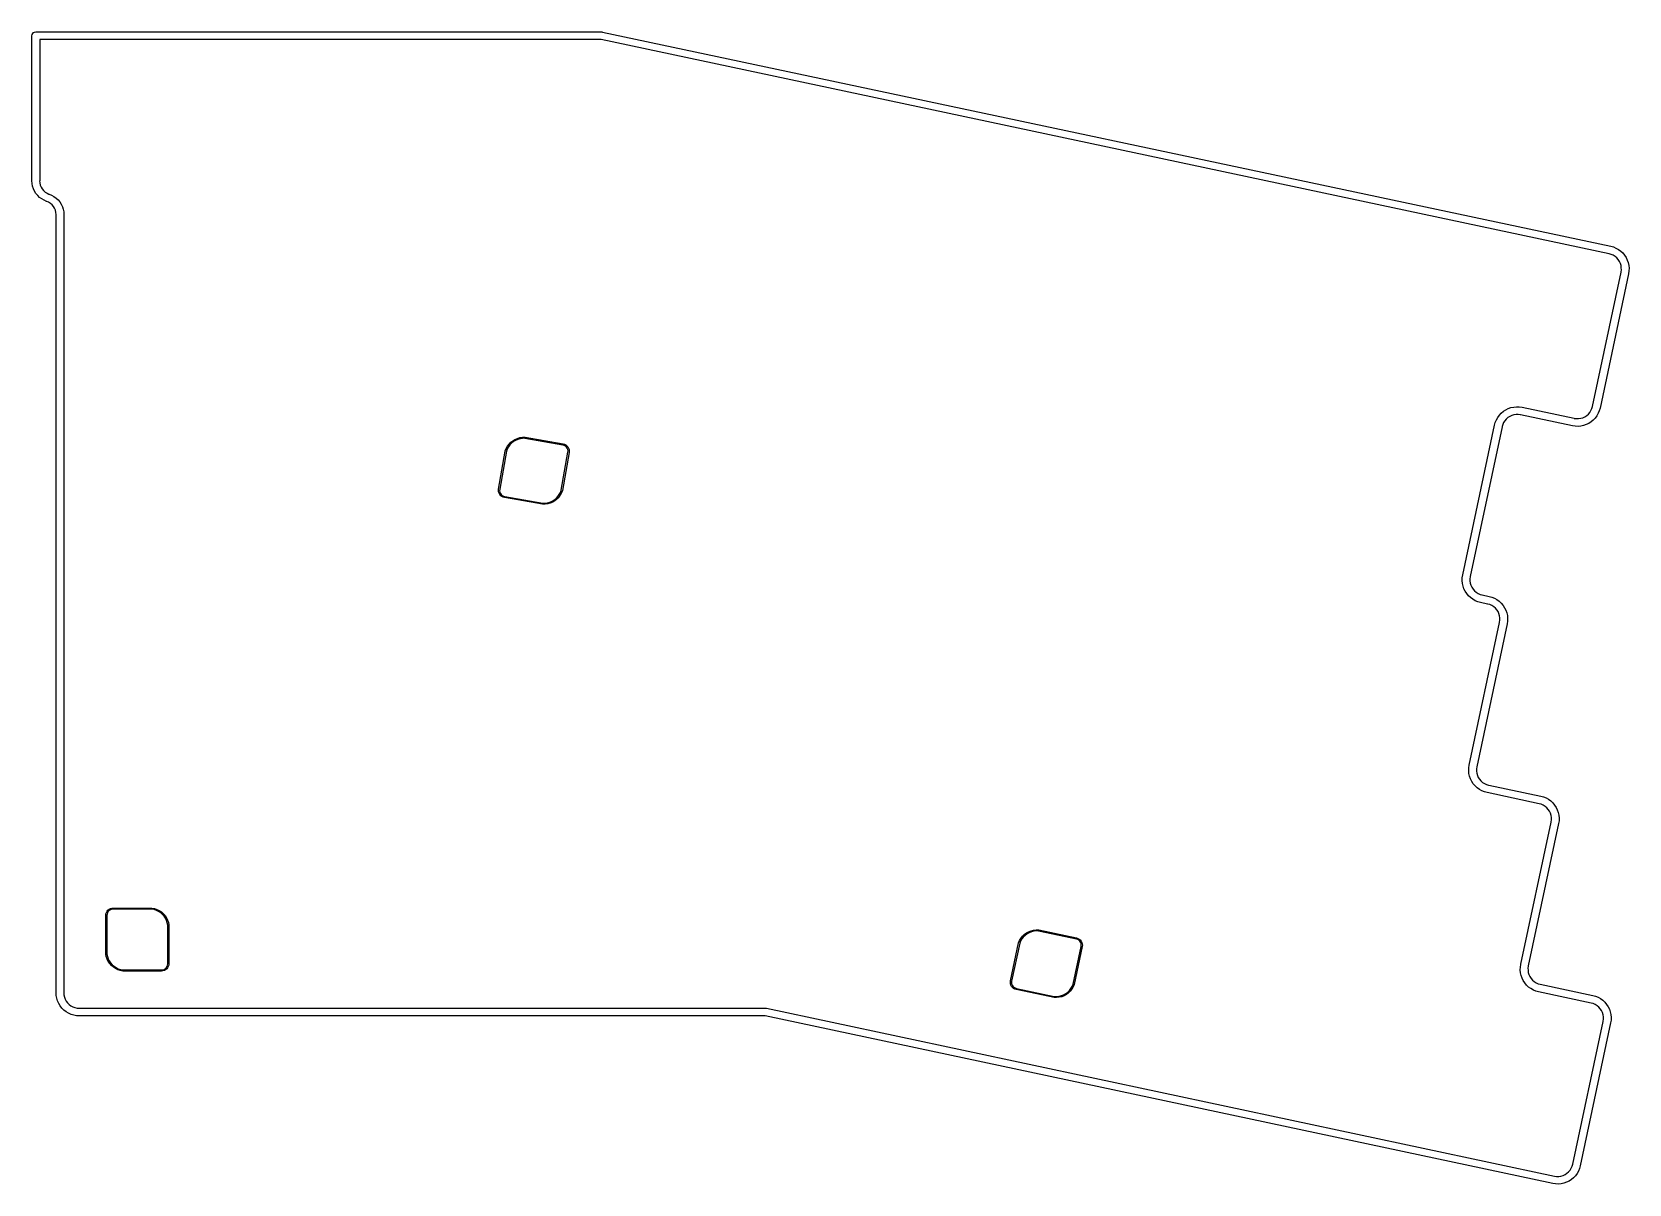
# Model space of a CAD drawing. Extents: x 11 to 430, y -338 to -15.
# Drawn here: x 12.1 to 177.3, y -133.8 to -14.6 of the extents above; entities that cross this region are included whole.
import ezdxf

# ---------------------------------------------------------------- set-up
doc = ezdxf.new("R2010")
doc.units = 0
doc.layers.add('BLACK', color=7, linetype='CONTINUOUS')

msp = doc.modelspace()

# ---------------------------------------------------------------- linework, layer by layer
at = {"layer": 'BLACK', "linetype": 'CONTINUOUS'}
for p, q in [((12.1196, -14.8764), (12.1764, -14.7649)), ((12.1764, -14.7649), (12.2649, -14.6764)), ((12.2649, -14.6764), (12.3764, -14.6196)), ((12.3764, -14.6196), (12.5, -14.6)), ((12.5, -14.6), (71, -14.6)), ((71, -14.6), (71.0414, -14.6066)), ((71.0414, -14.6066), (71.0832, -14.6087)), ((71.0832, -14.6087), (175.354, -36.7721)), ((12.1, -15), (12.1196, -14.8764)), ((12.1, -30), (12.1, -15)), ((70.958, -15.4), (12.9, -15.4)), ((12.9, -15.4), (12.9, -30)), ((175.187, -37.5546), (70.958, -15.4)), ((12.1173, -30.2784), (12.1, -30)), ((12.1, -30), (12.1, -30)), ((12.1689, -30.5525), (12.1173, -30.2784)), ((12.254, -30.8181), (12.1689, -30.5525)), ((12.3714, -31.0712), (12.254, -30.8181)), ((12.5191, -31.3078), (12.3714, -31.0712)), ((12.695, -31.5243), (12.5191, -31.3078)), ((12.9, -30), (12.8971, -30.0181)), ((12.8971, -30.0181), (12.9132, -30.2246)), ((12.9132, -30.2246), (12.9651, -30.4438)), ((12.9651, -30.4438), (13.0503, -30.6524)), ((13.0503, -30.6524), (13.1666, -30.8453)), ((13.1666, -30.8453), (13.3114, -31.0179)), ((13.3114, -31.0179), (13.481, -31.1661)), ((13.481, -31.1661), (13.6715, -31.2863)), ((13.6715, -31.2863), (13.8617, -31.3685)), ((13.8617, -31.3685), (13.8797, -31.3716)), ((13.8797, -31.3716), (14.1375, -31.4783)), ((12.8963, -31.7173), (12.695, -31.5243)), ((13.12, -31.884), (12.8963, -31.7173)), ((13.3625, -32.0217), (13.12, -31.884)), ((13.6203, -32.1284), (13.3625, -32.0217)), ((13.6383, -32.1315), (13.6203, -32.1284)), ((13.6203, -32.1284), (13.6203, -32.1284)), ((13.8285, -32.2137), (13.6383, -32.1315)), ((14.019, -32.3339), (13.8285, -32.2137)), ((14.1886, -32.4821), (14.019, -32.3339)), ((14.1375, -31.4783), (14.38, -31.616)), ((14.3334, -32.6547), (14.1886, -32.4821)), ((14.4497, -32.8476), (14.3334, -32.6547)), ((14.38, -31.616), (14.6037, -31.7827)), ((14.5349, -33.0562), (14.4497, -32.8476)), ((14.6037, -31.7827), (14.805, -31.9757)), ((14.805, -31.9757), (14.9809, -32.1922)), ((14.9809, -32.1922), (15.1286, -32.4288)), ((15.1286, -32.4288), (15.246, -32.6819)), ((15.246, -32.6819), (15.3311, -32.9475)), ((15.3311, -32.9475), (15.3827, -33.2216)), ((14.5868, -33.2754), (14.5349, -33.0562)), ((14.6029, -33.4819), (14.5868, -33.2754)), ((14.6, -33.5), (14.6029, -33.4819)), ((14.6, -114), (14.6, -33.5)), ((15.3827, -33.2216), (15.4, -33.5)), ((15.4, -33.5), (15.4, -33.5)), ((15.4, -33.5), (15.4, -114)), ((175.205, -37.5556), (175.187, -37.5546)), ((175.187, -37.5546), (175.187, -37.5546)), ((175.408, -37.6141), (175.205, -37.5556)), ((175.354, -36.7721), (175.354, -36.7721)), ((175.354, -36.7721), (175.354, -36.7721)), ((175.354, -36.7721), (175.633, -36.8494)), ((175.617, -37.7082), (175.408, -37.6141)), ((175.81, -37.831), (175.617, -37.7082)), ((175.633, -36.8494), (175.901, -36.9598)), ((175.984, -37.98), (175.81, -37.831)), ((175.901, -36.9598), (176.154, -37.1016)), ((176.134, -38.1523), (175.984, -37.98)), ((176.154, -37.1016), (176.388, -37.2729)), ((176.388, -37.2729), (176.599, -37.4711)), ((176.599, -37.4711), (176.785, -37.6934)), ((176.785, -37.6934), (176.943, -37.9365)), ((176.943, -37.9365), (177.07, -38.1968)), ((173.467, -53.342), (176.42, -39.4523)), ((177.202, -39.6187), (174.25, -53.5084)), ((176.259, -38.3442), (176.134, -38.1523)), ((176.355, -38.552), (176.259, -38.3442)), ((176.421, -38.7713), (176.355, -38.552)), ((176.42, -39.4523), (176.426, -39.4355)), ((176.454, -38.9976), (176.421, -38.7713)), ((176.426, -39.4355), (176.455, -39.2265)), ((176.455, -39.2265), (176.454, -38.9976)), ((177.07, -38.1968), (177.165, -38.4705)), ((177.165, -38.4705), (177.227, -38.7538)), ((177.245, -39.3321), (177.202, -39.6187)), ((177.202, -39.6187), (177.202, -39.6187)), ((177.202, -39.6187), (177.202, -39.6187)), ((177.202, -39.6187), (177.202, -39.6187)), ((177.227, -38.7538), (177.253, -39.0424)), ((177.253, -39.0424), (177.245, -39.3321)), ((163.531, -54.7322), (163.673, -54.4794)), ((163.673, -54.4794), (163.844, -54.2457)), ((163.844, -54.2457), (164.042, -54.0343)), ((164.042, -54.0343), (164.265, -53.8483)), ((164.265, -53.8483), (164.508, -53.6904)), ((164.508, -53.6904), (164.768, -53.563)), ((164.724, -54.4989), (164.551, -54.6496)), ((164.915, -54.3743), (164.724, -54.4989)), ((164.768, -53.563), (165.042, -53.4679)), ((165.123, -54.2782), (164.915, -54.3743)), ((165.042, -53.4679), (165.325, -53.4065)), ((165.342, -54.2127), (165.123, -54.2782)), ((165.325, -53.4065), (165.614, -53.3797)), ((165.569, -54.1791), (165.342, -54.2127)), ((165.798, -54.178), (165.569, -54.1791)), ((165.614, -53.3797), (165.903, -53.3879)), ((166.007, -54.207), (165.798, -54.178)), ((165.903, -53.3879), (166.189, -53.4309)), ((166.024, -54.2134), (166.007, -54.207)), ((171.403, -55.3569), (166.024, -54.2134)), ((166.189, -53.4309), (166.19, -53.4309)), ((166.19, -53.4309), (171.57, -54.5744)), ((172.47, -54.5096), (172.678, -54.4136)), ((172.678, -54.4136), (172.87, -54.2889)), ((172.87, -54.2889), (173.042, -54.1382)), ((173.042, -54.1382), (173.191, -53.9645)), ((173.191, -53.9645), (173.314, -53.7714)), ((173.314, -53.7714), (173.408, -53.5628)), ((173.408, -53.5628), (173.466, -53.36)), ((173.466, -53.36), (173.467, -53.342)), ((173.467, -53.342), (173.467, -53.342)), ((173.92, -54.3084), (173.749, -54.5422)), ((174.062, -54.0557), (173.92, -54.3084)), ((174.173, -53.7877), (174.062, -54.0557)), ((174.25, -53.5084), (174.173, -53.7877)), ((174.25, -53.5084), (174.25, -53.5084)), ((160.048, -70.7831), (163.343, -55.2795)), ((164.126, -55.4458), (160.83, -70.9494)), ((163.343, -55.2795), (163.421, -55.0001)), ((163.343, -55.2795), (163.343, -55.2795)), ((163.343, -55.2795), (163.343, -55.2795)), ((163.421, -55.0001), (163.531, -54.7322)), ((164.127, -55.4278), (164.126, -55.4458)), ((164.185, -55.2251), (164.127, -55.4278)), ((164.279, -55.0164), (164.185, -55.2251)), ((164.402, -54.8233), (164.279, -55.0164)), ((164.551, -54.6496), (164.402, -54.8233)), ((171.404, -55.3569), (171.403, -55.3569)), ((171.69, -55.3999), (171.404, -55.3569)), ((171.57, -54.5744), (171.57, -54.5744)), ((171.57, -54.5744), (171.57, -54.5744)), ((171.57, -54.5744), (171.586, -54.5808)), ((171.586, -54.5808), (171.796, -54.6099)), ((171.98, -55.4081), (171.69, -55.3999)), ((171.796, -54.6099), (172.024, -54.6088)), ((172.268, -55.3813), (171.98, -55.4081)), ((172.024, -54.6088), (172.251, -54.5752)), ((172.251, -54.5752), (172.47, -54.5096)), ((172.551, -55.3199), (172.268, -55.3813)), ((172.825, -55.2248), (172.551, -55.3199)), ((173.086, -55.0974), (172.825, -55.2248)), ((173.329, -54.9396), (173.086, -55.0974)), ((173.551, -54.7536), (173.329, -54.9396)), ((173.749, -54.5422), (173.551, -54.7536)), ((61.0518, -57.9494), (61.147, -57.7005)), ((61.147, -57.7005), (61.2742, -57.4662)), ((61.2523, -57.7489), (61.167, -57.972)), ((61.3722, -57.5281), (61.2523, -57.7489)), ((61.2742, -57.4662), (61.4312, -57.2508)), ((61.5202, -57.3251), (61.3722, -57.5281)), ((61.4312, -57.2508), (61.6152, -57.0579)), ((61.6936, -57.1432), (61.5202, -57.3251)), ((61.6152, -57.0579), (61.823, -56.8909)), ((61.8895, -56.9859), (61.6936, -57.1432)), ((61.823, -56.8909), (62.051, -56.7528)), ((62.1044, -56.8556), (61.8895, -56.9859)), ((62.051, -56.7528), (62.2951, -56.6458)), ((62.3345, -56.7549), (62.1044, -56.8556)), ((62.2951, -56.6458), (62.5513, -56.572)), ((62.576, -56.6853), (62.3345, -56.7549)), ((62.5513, -56.572), (62.8149, -56.5326)), ((62.8245, -56.6481), (62.576, -56.6853)), ((62.8149, -56.5326), (63.0814, -56.5282)), ((63.0633, -56.6442), (62.8245, -56.6481)), ((63.068, -56.6472), (63.0633, -56.6442)), ((67.0073, -57.3418), (63.068, -56.6472)), ((63.0814, -56.5282), (63.0814, -56.5282)), ((63.0814, -56.5282), (63.085, -56.5299)), ((63.085, -56.5299), (63.0889, -56.5291)), ((63.0889, -56.5291), (67.0281, -57.2236)), ((67.0154, -57.34), (67.0073, -57.3418)), ((67.0073, -57.3418), (67.0073, -57.3418)), ((67.0073, -57.3418), (67.0073, -57.3418)), ((67.1463, -57.3786), (67.0154, -57.34)), ((67.0281, -57.2236), (67.1716, -57.2638)), ((67.0281, -57.2236), (67.0281, -57.2236)), ((67.0281, -57.2236), (67.0281, -57.2236)), ((67.2721, -57.4492), (67.1463, -57.3786)), ((67.1716, -57.2638), (67.3045, -57.3311)), ((67.379, -57.546), (67.2721, -57.4492)), ((67.3045, -57.3311), (67.4217, -57.4231)), ((67.4617, -57.6641), (67.379, -57.546)), ((67.4217, -57.4231), (67.5187, -57.5362)), ((67.5161, -57.7977), (67.4617, -57.6641)), ((67.5394, -57.94), (67.5161, -57.7977)), ((67.5187, -57.5362), (67.5917, -57.666)), ((67.5917, -57.666), (67.6381, -57.8076)), ((60.3554, -61.8959), (61.05, -57.9567)), ((61.1682, -57.9775), (60.4736, -61.9168)), ((61.05, -57.9567), (61.0521, -57.9534)), ((61.0521, -57.9534), (61.0518, -57.9494)), ((61.167, -57.972), (61.1682, -57.9775)), ((66.8318, -62.0225), (67.5264, -58.0832)), ((67.6446, -58.1041), (66.95, -62.0433)), ((67.5264, -58.0832), (67.5308, -58.0763)), ((67.5264, -58.0832), (67.5264, -58.0832)), ((67.5308, -58.0763), (67.5394, -57.94)), ((67.6381, -57.8076), (67.6559, -57.9555)), ((67.6559, -57.9555), (67.6446, -58.104)), ((67.6446, -58.104), (67.6446, -58.1041)), ((67.6446, -58.1041), (67.6446, -58.1041)), ((60.3441, -62.0445), (60.3554, -61.896)), ((60.3619, -62.1924), (60.3441, -62.0445)), ((60.3554, -61.896), (60.3554, -61.8959)), ((60.3554, -61.8959), (60.3554, -61.8959)), ((60.4083, -62.334), (60.3619, -62.1924)), ((60.4813, -62.4638), (60.4083, -62.334)), ((60.4692, -61.9237), (60.4606, -62.06)), ((60.4606, -62.06), (60.4839, -62.2023)), ((60.4736, -61.9168), (60.4692, -61.9237)), ((60.4736, -61.9168), (60.4736, -61.9168)), ((60.5783, -62.5769), (60.4813, -62.4638)), ((60.4839, -62.2023), (60.5383, -62.3359)), ((60.5383, -62.3359), (60.621, -62.454)), ((60.6955, -62.6689), (60.5783, -62.5769)), ((60.621, -62.454), (60.7279, -62.5508)), ((60.8284, -62.7362), (60.6955, -62.6689)), ((60.7279, -62.5508), (60.8537, -62.6214)), ((60.9719, -62.7763), (60.8284, -62.7362)), ((60.8537, -62.6214), (60.9846, -62.66)), ((60.9846, -62.66), (60.9927, -62.6582)), ((60.9927, -62.6582), (64.932, -63.3528)), ((60.9927, -62.6582), (60.9927, -62.6582)), ((60.9927, -62.6582), (60.9927, -62.6582)), ((66.3064, -62.8568), (66.4798, -62.6749)), ((66.5688, -62.7492), (66.3848, -62.9421)), ((66.4798, -62.6749), (66.6278, -62.4719)), ((66.7258, -62.5338), (66.5688, -62.7492)), ((66.6278, -62.4719), (66.7477, -62.2511)), ((66.853, -62.2995), (66.7258, -62.5338)), ((66.7477, -62.2511), (66.833, -62.028)), ((66.833, -62.028), (66.8318, -62.0225)), ((66.9482, -62.0506), (66.853, -62.2995)), ((66.95, -62.0433), (66.9479, -62.0466)), ((66.9479, -62.0466), (66.9482, -62.0506)), ((60.9719, -62.7764), (60.9719, -62.7763)), ((64.9111, -63.4709), (60.9719, -62.7764)), ((60.9719, -62.7764), (60.9719, -62.7764)), ((64.915, -63.4701), (64.9111, -63.4709)), ((64.9186, -63.4718), (64.915, -63.4701)), ((65.1851, -63.4674), (64.9186, -63.4718)), ((64.9186, -63.4718), (64.9186, -63.4718)), ((64.932, -63.3528), (64.9367, -63.3558)), ((64.9367, -63.3558), (65.1755, -63.3519)), ((65.1755, -63.3519), (65.424, -63.3147)), ((65.4487, -63.428), (65.1851, -63.4674)), ((65.424, -63.3147), (65.6655, -63.2451)), ((65.7049, -63.3542), (65.4487, -63.428)), ((65.6655, -63.2451), (65.8956, -63.1444)), ((65.949, -63.2472), (65.7049, -63.3542)), ((65.8956, -63.1444), (66.1105, -63.0141)), ((66.177, -63.1091), (65.949, -63.2472)), ((66.1105, -63.0141), (66.3064, -62.8568)), ((66.3848, -62.9421), (66.177, -63.1091)), ((160.005, -71.0697), (160.048, -70.7832)), ((160.048, -70.7832), (160.048, -70.7831)), ((160.048, -70.7831), (160.048, -70.7831)), ((160.824, -70.9662), (160.795, -71.1753)), ((160.83, -70.9494), (160.824, -70.9662)), ((160.83, -70.9494), (160.83, -70.9494)), ((159.997, -71.3594), (160.005, -71.0697)), ((160.024, -71.648), (159.997, -71.3594)), ((160.085, -71.9312), (160.024, -71.648)), ((160.18, -72.205), (160.085, -71.9312)), ((160.307, -72.4653), (160.18, -72.205)), ((160.465, -72.7084), (160.307, -72.4653)), ((160.795, -71.1753), (160.796, -71.4041)), ((160.796, -71.4041), (160.83, -71.6305)), ((160.83, -71.6305), (160.895, -71.8498)), ((160.895, -71.8498), (160.991, -72.0575)), ((160.991, -72.0575), (161.116, -72.2495)), ((161.116, -72.2495), (161.267, -72.4217)), ((161.267, -72.4217), (161.44, -72.5708)), ((161.44, -72.5708), (161.633, -72.6936)), ((160.651, -72.9306), (160.465, -72.7084)), ((160.863, -73.1289), (160.651, -72.9306)), ((161.096, -73.3002), (160.863, -73.1289)), ((161.349, -73.442), (161.096, -73.3002)), ((161.617, -73.5524), (161.349, -73.442)), ((161.897, -73.6296), (161.617, -73.5524)), ((161.633, -72.6936), (161.842, -72.7877)), ((161.842, -72.7877), (162.045, -72.8462)), ((162.63, -73.7856), (161.897, -73.6296)), ((161.897, -73.6296), (161.897, -73.6296)), ((162.045, -72.8462), (162.053, -72.8466)), ((162.053, -72.8466), (162.063, -72.8471)), ((162.063, -72.8471), (162.796, -73.0031)), ((162.648, -73.7865), (162.63, -73.7856)), ((162.63, -73.7856), (162.63, -73.7856)), ((162.63, -73.7856), (162.63, -73.7856)), ((162.851, -73.845), (162.648, -73.7865)), ((162.796, -73.0031), (162.796, -73.0031)), ((162.796, -73.0031), (163.076, -73.0803)), ((163.06, -73.9391), (162.851, -73.845)), ((163.253, -74.0619), (163.06, -73.9391)), ((163.076, -73.0803), (163.344, -73.1907)), ((163.426, -74.211), (163.253, -74.0619)), ((163.344, -73.1907), (163.596, -73.3326)), ((163.577, -74.3832), (163.426, -74.211)), ((163.596, -73.3326), (163.83, -73.5038)), ((163.83, -73.5038), (164.042, -73.7021)), ((164.042, -73.7021), (164.228, -73.9243)), ((164.228, -73.9243), (164.386, -74.1674)), ((164.386, -74.1674), (164.513, -74.4277)), ((160.723, -90.4533), (163.863, -75.6833)), ((164.645, -75.8496), (161.506, -90.6196)), ((163.702, -74.5752), (163.577, -74.3832)), ((163.798, -74.7829), (163.702, -74.5752)), ((163.863, -75.0022), (163.798, -74.7829)), ((163.897, -75.2286), (163.863, -75.0022)), ((163.863, -75.6833), (163.869, -75.6665)), ((163.863, -75.6833), (163.863, -75.6833)), ((163.863, -75.6833), (163.863, -75.6833)), ((163.869, -75.6665), (163.898, -75.4574)), ((163.898, -75.4574), (163.897, -75.2286)), ((164.513, -74.4277), (164.608, -74.7015)), ((164.608, -74.7015), (164.669, -74.9847)), ((164.688, -75.563), (164.645, -75.8496)), ((164.645, -75.8496), (164.645, -75.8496)), ((164.669, -74.9847), (164.696, -75.2733)), ((164.696, -75.2733), (164.688, -75.563)), ((160.672, -91.0296), (160.68, -90.7399)), ((160.68, -90.7399), (160.723, -90.4535)), ((160.723, -90.4535), (160.723, -90.4533)), ((160.723, -90.4533), (160.723, -90.4533)), ((161.499, -90.6364), (161.47, -90.8455)), ((161.506, -90.6196), (161.499, -90.6364)), ((161.506, -90.6196), (161.506, -90.6196)), ((160.699, -91.3182), (160.672, -91.0296)), ((160.76, -91.6014), (160.699, -91.3182)), ((160.855, -91.8752), (160.76, -91.6014)), ((160.983, -92.1355), (160.855, -91.8752)), ((161.14, -92.3786), (160.983, -92.1355)), ((161.326, -92.6008), (161.14, -92.3786)), ((161.47, -90.8455), (161.471, -91.0743)), ((161.471, -91.0743), (161.505, -91.3007)), ((161.505, -91.3007), (161.57, -91.52)), ((161.57, -91.52), (161.666, -91.7277)), ((161.666, -91.7277), (161.791, -91.9197)), ((161.791, -91.9197), (161.942, -92.0919)), ((161.942, -92.0919), (162.115, -92.241)), ((162.115, -92.241), (162.309, -92.3638)), ((162.309, -92.3638), (162.517, -92.4579)), ((162.517, -92.4579), (162.72, -92.5164)), ((161.538, -92.7991), (161.326, -92.6008)), ((161.772, -92.9703), (161.538, -92.7991)), ((162.024, -93.1122), (161.772, -92.9703)), ((162.292, -93.2226), (162.024, -93.1122)), ((162.572, -93.2998), (162.292, -93.2226)), ((167.951, -94.4434), (162.572, -93.2998)), ((162.572, -93.2998), (162.572, -93.2998)), ((162.572, -93.2998), (162.572, -93.2998)), ((162.72, -92.5164), (162.738, -92.5173)), ((162.738, -92.5173), (162.738, -92.5173)), ((162.738, -92.5173), (168.118, -93.6608)), ((168.118, -93.6608), (168.118, -93.6608)), ((168.118, -93.6608), (168.118, -93.6608)), ((168.118, -93.6608), (168.118, -93.6608)), ((168.118, -93.6608), (168.118, -93.6608)), ((168.118, -93.6608), (168.397, -93.7381)), ((168.397, -93.7381), (168.665, -93.8485)), ((168.665, -93.8485), (168.918, -93.9903)), ((168.918, -93.9903), (169.152, -94.1616)), ((167.969, -94.4443), (167.951, -94.4434)), ((167.951, -94.4434), (167.951, -94.4434)), ((167.951, -94.4434), (167.951, -94.4434)), ((168.172, -94.5028), (167.969, -94.4443)), ((168.381, -94.5969), (168.172, -94.5028)), ((168.574, -94.7197), (168.381, -94.5969)), ((168.748, -94.8687), (168.574, -94.7197)), ((168.898, -95.041), (168.748, -94.8687)), ((169.023, -95.2329), (168.898, -95.041)), ((169.119, -95.4407), (169.023, -95.2329)), ((169.185, -95.66), (169.119, -95.4407)), ((169.152, -94.1616), (169.363, -94.3598)), ((169.218, -95.8863), (169.185, -95.66)), ((169.363, -94.3598), (169.549, -94.5821)), ((169.549, -94.5821), (169.707, -94.8252)), ((169.707, -94.8252), (169.834, -95.0855)), ((169.834, -95.0855), (169.929, -95.3593)), ((169.929, -95.3593), (169.991, -95.6425)), ((169.991, -95.6425), (170.018, -95.9311)), ((166.055, -111.062), (169.184, -96.3411)), ((169.966, -96.5074), (166.837, -111.229)), ((169.184, -96.3411), (169.19, -96.3241)), ((169.184, -96.3411), (169.184, -96.3411)), ((169.19, -96.3241), (169.219, -96.1152)), ((169.219, -96.1152), (169.218, -95.8863)), ((170.009, -96.2208), (169.966, -96.5074)), ((169.966, -96.5074), (169.966, -96.5074)), ((170.018, -95.9311), (170.009, -96.2208)), ((19.7979, -105.709), (19.8681, -105.578)), ((19.8681, -105.578), (19.9626, -105.463)), ((19.9965, -105.598), (19.9197, -105.721)), ((19.9626, -105.463), (20.0778, -105.368)), ((20.0984, -105.496), (19.9965, -105.598)), ((20.0778, -105.368), (20.2092, -105.298)), ((20.2206, -105.42), (20.0984, -105.496)), ((20.2092, -105.298), (20.3517, -105.255)), ((20.3567, -105.372), (20.2206, -105.42)), ((20.3517, -105.255), (20.5, -105.24)), ((20.4923, -105.357), (20.3567, -105.372)), ((20.5, -105.36), (20.4923, -105.357)), ((20.5, -105.24), (24.5, -105.24)), ((24.5, -105.36), (20.5, -105.36)), ((24.5, -105.24), (24.5037, -105.242)), ((24.5052, -105.358), (24.5, -105.36)), ((24.5037, -105.242), (24.5075, -105.24)), ((24.7397, -105.403), (24.5052, -105.358)), ((24.5075, -105.24), (24.7692, -105.291)), ((24.978, -105.483), (24.7397, -105.403)), ((24.7692, -105.291), (25.022, -105.376)), ((25.2037, -105.593), (24.978, -105.483)), ((25.022, -105.376), (25.2614, -105.493)), ((25.4129, -105.733), (25.2037, -105.593)), ((25.2614, -105.493), (25.4833, -105.641)), ((25.4833, -105.641), (25.6838, -105.816)), ((19.74, -106), (19.7546, -105.852)), ((19.74, -110), (19.74, -106)), ((19.7546, -105.852), (19.7979, -105.709)), ((19.8721, -105.857), (19.8568, -105.992)), ((19.8568, -105.992), (19.86, -106)), ((19.86, -106), (19.86, -110)), ((19.9197, -105.721), (19.8721, -105.857)), ((25.6019, -105.898), (25.4129, -105.733)), ((25.7674, -106.087), (25.6019, -105.898)), ((25.6838, -105.816), (25.8595, -106.017)), ((25.9066, -106.296), (25.7674, -106.087)), ((25.8595, -106.017), (26.0072, -106.239)), ((26.0171, -106.522), (25.9066, -106.296)), ((26.0072, -106.239), (26.1243, -106.478)), ((26.0968, -106.76), (26.0171, -106.522)), ((26.1422, -106.995), (26.0968, -106.76)), ((26.1243, -106.478), (26.209, -106.731)), ((26.14, -107), (26.1422, -106.995)), ((26.14, -111), (26.14, -107)), ((26.209, -106.731), (26.2595, -106.993)), ((26.2595, -106.993), (26.2585, -106.996)), ((26.2585, -106.996), (26.26, -107)), ((26.26, -107), (26.26, -111)), ((113.291, -112.768), (114.123, -108.855)), ((114.24, -108.88), (113.409, -112.793)), ((114.123, -108.855), (114.125, -108.852)), ((114.125, -108.848), (114.229, -108.602)), ((114.125, -108.852), (114.125, -108.848)), ((114.125, -108.848), (114.125, -108.848)), ((114.229, -108.602), (114.364, -108.373)), ((114.333, -108.654), (114.239, -108.874)), ((114.239, -108.874), (114.24, -108.88)), ((114.46, -108.438), (114.333, -108.654)), ((114.364, -108.373), (114.529, -108.163)), ((114.615, -108.24), (114.46, -108.438)), ((114.529, -108.163), (114.719, -107.976)), ((114.795, -108.065), (114.615, -108.24)), ((114.719, -107.976), (114.933, -107.817)), ((114.996, -107.914), (114.795, -108.065)), ((114.933, -107.817), (115.165, -107.687)), ((115.215, -107.791), (114.996, -107.914)), ((115.165, -107.687), (115.413, -107.588)), ((115.449, -107.699), (115.215, -107.791)), ((115.413, -107.588), (115.672, -107.524)), ((115.693, -107.638), (115.449, -107.699)), ((115.672, -107.524), (115.937, -107.493)), ((115.942, -107.609), (115.693, -107.638)), ((115.937, -107.493), (116.203, -107.498)), ((116.181, -107.614), (115.942, -107.609)), ((116.186, -107.617), (116.181, -107.614)), ((120.098, -108.448), (116.186, -107.617)), ((116.203, -107.498), (116.203, -107.498)), ((116.203, -107.498), (116.207, -107.5)), ((116.207, -107.5), (116.211, -107.499)), ((116.211, -107.499), (120.123, -108.331)), ((120.106, -108.447), (120.098, -108.448)), ((120.236, -108.49), (120.106, -108.447)), ((120.123, -108.331), (120.123, -108.331)), ((120.123, -108.331), (120.123, -108.331)), ((120.123, -108.331), (120.123, -108.331)), ((120.123, -108.331), (120.265, -108.376)), ((120.359, -108.565), (120.236, -108.49)), ((120.265, -108.376), (120.396, -108.448)), ((120.463, -108.665), (120.359, -108.565)), ((120.396, -108.448), (120.51, -108.544)), ((120.541, -108.786), (120.463, -108.665)), ((120.51, -108.544), (120.603, -108.66)), ((120.591, -108.922), (120.541, -108.786)), ((120.609, -109.065), (120.591, -108.922)), ((120.603, -108.66), (120.671, -108.793)), ((120.671, -108.793), (120.712, -108.936)), ((120.712, -108.936), (120.725, -109.084)), ((19.7415, -110.004), (19.74, -110)), ((19.7405, -110.007), (19.7415, -110.004)), ((19.791, -110.269), (19.7405, -110.007)), ((19.8757, -110.522), (19.791, -110.269)), ((19.86, -110), (19.8578, -110.005)), ((19.8578, -110.005), (19.9032, -110.24)), ((19.9928, -110.761), (19.8757, -110.522)), ((19.9032, -110.24), (19.9829, -110.478)), ((19.9829, -110.478), (20.0934, -110.704)), ((119.76, -113.12), (120.591, -109.207)), ((120.709, -109.232), (119.877, -113.145)), ((120.591, -109.207), (120.596, -109.201)), ((120.596, -109.201), (120.609, -109.065)), ((120.725, -109.084), (120.709, -109.232)), ((120.709, -109.232), (120.709, -109.232)), ((20.1405, -110.983), (19.9928, -110.761)), ((20.0934, -110.704), (20.2326, -110.913)), ((20.3162, -111.184), (20.1405, -110.983)), ((20.2326, -110.913), (20.3981, -111.102)), ((20.5167, -111.359), (20.3162, -111.184)), ((20.3981, -111.102), (20.5871, -111.267)), ((20.7386, -111.507), (20.5167, -111.359)), ((20.5871, -111.267), (20.7963, -111.407)), ((20.978, -111.624), (20.7386, -111.507)), ((20.7963, -111.407), (21.022, -111.517)), ((21.2308, -111.709), (20.978, -111.624)), ((21.022, -111.517), (21.2603, -111.597)), ((21.4925, -111.76), (21.2308, -111.709)), ((21.2603, -111.597), (21.4948, -111.642)), ((21.4963, -111.758), (21.4925, -111.76)), ((21.4948, -111.642), (21.5, -111.64)), ((21.5, -111.76), (21.4963, -111.758)), ((21.5, -111.64), (25.5, -111.64)), ((25.5, -111.76), (21.5, -111.76)), ((25.5, -111.64), (25.5077, -111.643)), ((25.6483, -111.745), (25.5, -111.76)), ((25.5077, -111.643), (25.6433, -111.628)), ((25.6433, -111.628), (25.7794, -111.58)), ((25.7908, -111.702), (25.6483, -111.745)), ((25.7794, -111.58), (25.9016, -111.504)), ((25.9222, -111.632), (25.7908, -111.702)), ((25.9016, -111.504), (26.0035, -111.402)), ((26.0374, -111.537), (25.9222, -111.632)), ((26.0035, -111.402), (26.0803, -111.279)), ((26.1319, -111.422), (26.0374, -111.537)), ((26.0803, -111.279), (26.1279, -111.143)), ((26.1279, -111.143), (26.1432, -111.008)), ((26.2021, -111.291), (26.1319, -111.422)), ((26.1432, -111.008), (26.14, -111)), ((26.2454, -111.148), (26.2021, -111.291)), ((26.26, -111), (26.2454, -111.148)), ((166.004, -111.638), (166.012, -111.349)), ((166.03, -111.927), (166.004, -111.638)), ((166.012, -111.349), (166.055, -111.063)), ((166.092, -112.21), (166.03, -111.927)), ((166.055, -111.063), (166.055, -111.062)), ((166.187, -112.484), (166.092, -112.21)), ((166.831, -111.245), (166.802, -111.454)), ((166.802, -111.454), (166.803, -111.683)), ((166.803, -111.683), (166.837, -111.91)), ((166.837, -111.229), (166.831, -111.245)), ((166.837, -111.229), (166.837, -111.229)), ((166.837, -111.229), (166.837, -111.229)), ((166.837, -111.91), (166.902, -112.129)), ((166.902, -112.129), (166.998, -112.337)), ((113.275, -112.916), (113.291, -112.768)), ((113.288, -113.064), (113.275, -112.916)), ((113.329, -113.207), (113.288, -113.064)), ((113.291, -112.768), (113.291, -112.768)), ((113.397, -113.34), (113.329, -113.207)), ((113.404, -112.799), (113.391, -112.935)), ((113.391, -112.935), (113.409, -113.078)), ((113.49, -113.456), (113.397, -113.34)), ((113.409, -112.793), (113.404, -112.799)), ((113.409, -113.078), (113.459, -113.214)), ((113.459, -113.214), (113.537, -113.335)), ((113.604, -113.552), (113.49, -113.456)), ((113.537, -113.335), (113.641, -113.435)), ((113.735, -113.624), (113.604, -113.552)), ((113.641, -113.435), (113.764, -113.51)), ((113.877, -113.669), (113.735, -113.624)), ((113.764, -113.51), (113.894, -113.553)), ((117.789, -114.501), (113.877, -113.669)), ((113.877, -113.669), (113.877, -113.669)), ((113.877, -113.669), (113.877, -113.669)), ((113.877, -113.669), (113.877, -113.669)), ((113.894, -113.553), (113.902, -113.552)), ((113.902, -113.552), (117.814, -114.383)), ((119.004, -114.086), (119.205, -113.936)), ((119.205, -113.936), (119.385, -113.76)), ((119.471, -113.837), (119.281, -114.024)), ((119.385, -113.76), (119.54, -113.562)), ((119.636, -113.627), (119.471, -113.837)), ((119.54, -113.562), (119.667, -113.346)), ((119.771, -113.398), (119.636, -113.627)), ((119.667, -113.346), (119.761, -113.126)), ((119.761, -113.126), (119.76, -113.12)), ((119.875, -113.152), (119.771, -113.398)), ((119.877, -113.145), (119.875, -113.148)), ((119.875, -113.148), (119.875, -113.152)), ((166.314, -112.744), (166.187, -112.484)), ((166.472, -112.987), (166.314, -112.744)), ((166.658, -113.21), (166.472, -112.987)), ((166.869, -113.408), (166.658, -113.21)), ((167.103, -113.579), (166.869, -113.408)), ((166.998, -112.337), (167.123, -112.529)), ((167.356, -113.721), (167.103, -113.579)), ((167.123, -112.529), (167.273, -112.701)), ((167.273, -112.701), (167.447, -112.85)), ((167.624, -113.831), (167.356, -113.721)), ((167.447, -112.85), (167.64, -112.973)), ((167.903, -113.909), (167.624, -113.831)), ((167.64, -112.973), (167.849, -113.067)), ((167.849, -113.067), (168.052, -113.125)), ((173.332, -115.063), (167.903, -113.909)), ((167.903, -113.909), (167.903, -113.909)), ((167.903, -113.909), (167.903, -113.909)), ((168.052, -113.125), (168.07, -113.126)), ((168.07, -113.126), (168.07, -113.126)), ((168.07, -113.126), (168.07, -113.126)), ((168.07, -113.126), (168.07, -113.126)), ((168.07, -113.126), (173.498, -114.28)), ((14.6175, -114.289), (14.6, -114)), ((14.6, -114), (14.6, -114)), ((14.6697, -114.574), (14.6175, -114.289)), ((14.756, -114.851), (14.6697, -114.574)), ((14.8749, -115.115), (14.756, -114.851)), ((15.0248, -115.363), (14.8749, -115.115)), ((15.2036, -115.591), (15.0248, -115.363)), ((15.4085, -115.796), (15.2036, -115.591)), ((15.4, -114), (15.3972, -114.018)), ((15.3972, -114.018), (15.4122, -114.228)), ((15.4, -114), (15.4, -114)), ((15.4122, -114.228), (15.4609, -114.452)), ((15.4609, -114.452), (15.5409, -114.666)), ((15.5409, -114.666), (15.6506, -114.867)), ((15.6506, -114.867), (15.7877, -115.05)), ((15.7877, -115.05), (15.9495, -115.212)), ((15.9495, -115.212), (16.1328, -115.349)), ((16.1328, -115.349), (16.3336, -115.459)), ((16.3336, -115.459), (16.5481, -115.539)), ((16.5481, -115.539), (16.7717, -115.588)), ((16.7717, -115.588), (16.9822, -115.603)), ((16.9822, -115.603), (17, -115.6)), ((17, -115.6), (87.9644, -115.6)), ((87.9644, -115.6), (88.0058, -115.607)), ((88.0058, -115.607), (88.0477, -115.609)), ((117.793, -114.5), (117.789, -114.501)), ((117.797, -114.502), (117.793, -114.5)), ((118.063, -114.507), (117.797, -114.502)), ((117.797, -114.502), (117.797, -114.502)), ((117.814, -114.383), (117.819, -114.386)), ((117.819, -114.386), (118.058, -114.391)), ((118.058, -114.391), (118.307, -114.362)), ((118.328, -114.476), (118.063, -114.507)), ((118.307, -114.362), (118.551, -114.301)), ((118.587, -114.412), (118.328, -114.476)), ((118.551, -114.301), (118.785, -114.209)), ((118.835, -114.313), (118.587, -114.412)), ((118.785, -114.209), (119.004, -114.086)), ((119.067, -114.183), (118.835, -114.313)), ((119.281, -114.024), (119.067, -114.183)), ((173.35, -115.064), (173.332, -115.063)), ((173.332, -115.063), (173.332, -115.063)), ((173.332, -115.063), (173.332, -115.063)), ((173.553, -115.122), (173.35, -115.064)), ((173.498, -114.28), (173.498, -114.28)), ((173.498, -114.28), (173.778, -114.357)), ((173.761, -115.216), (173.553, -115.122)), ((173.955, -115.339), (173.761, -115.216)), ((173.778, -114.357), (174.046, -114.468)), ((174.128, -115.488), (173.955, -115.339)), ((174.046, -114.468), (174.298, -114.61)), ((174.279, -115.66), (174.128, -115.488)), ((174.298, -114.61), (174.532, -114.781)), ((174.532, -114.781), (174.744, -114.979)), ((174.744, -114.979), (174.93, -115.201)), ((174.93, -115.201), (175.087, -115.444)), ((175.087, -115.444), (175.215, -115.705)), ((15.6366, -115.975), (15.4085, -115.796)), ((15.8847, -116.125), (15.6366, -115.975)), ((16.1489, -116.244), (15.8847, -116.125)), ((16.4256, -116.33), (16.1489, -116.244)), ((16.7107, -116.383), (16.4256, -116.33)), ((17, -116.4), (16.7107, -116.383)), ((87.9222, -116.4), (17, -116.4)), ((169.361, -133.745), (87.9222, -116.4)), ((88.0477, -115.609), (169.527, -132.963)), ((171.425, -131.73), (174.564, -116.96)), ((175.347, -117.127), (172.207, -131.897)), ((174.404, -115.852), (174.279, -115.66)), ((174.5, -116.06), (174.404, -115.852)), ((174.565, -116.279), (174.5, -116.06)), ((174.564, -116.96), (174.571, -116.943)), ((174.599, -116.506), (174.565, -116.279)), ((174.571, -116.943), (174.6, -116.734)), ((174.6, -116.734), (174.599, -116.506)), ((175.215, -115.705), (175.31, -115.979)), ((175.31, -115.979), (175.371, -116.262)), ((175.39, -116.84), (175.347, -117.127)), ((175.347, -117.127), (175.347, -117.127)), ((175.347, -117.127), (175.347, -117.127)), ((175.347, -117.127), (175.347, -117.127)), ((175.371, -116.262), (175.398, -116.55)), ((175.398, -116.55), (175.39, -116.84)), ((171.271, -132.16), (171.365, -131.951)), ((171.365, -131.951), (171.424, -131.748)), ((171.424, -131.748), (171.425, -131.73)), ((171.425, -131.73), (171.425, -131.73)), ((172.207, -131.897), (172.13, -132.176)), ((169.647, -133.788), (169.361, -133.745)), ((169.361, -133.745), (169.361, -133.745)), ((169.361, -133.745), (169.361, -133.745)), ((169.361, -133.745), (169.361, -133.745)), ((169.527, -132.963), (169.544, -132.969)), ((169.544, -132.969), (169.753, -132.998)), ((169.753, -132.998), (169.982, -132.997)), ((170.226, -133.77), (169.937, -133.796)), ((169.982, -132.997), (170.208, -132.963)), ((170.208, -132.963), (170.428, -132.898)), ((170.509, -133.708), (170.226, -133.77)), ((170.428, -132.898), (170.635, -132.802)), ((170.783, -133.613), (170.509, -133.708)), ((170.635, -132.802), (170.827, -132.677)), ((171.043, -133.486), (170.783, -133.613)), ((170.827, -132.677), (171, -132.527)), ((171, -132.527), (171.149, -132.353)), ((171.286, -133.328), (171.043, -133.486)), ((171.149, -132.353), (171.271, -132.16)), ((171.508, -133.142), (171.286, -133.328)), ((171.707, -132.93), (171.508, -133.142)), ((171.878, -132.697), (171.707, -132.93)), ((172.02, -132.444), (171.878, -132.697)), ((172.13, -132.176), (172.02, -132.444)), ((169.937, -133.796), (169.647, -133.788))]:
    msp.add_line(p, q, dxfattribs=at)

doc.saveas('drawing.dxf')
